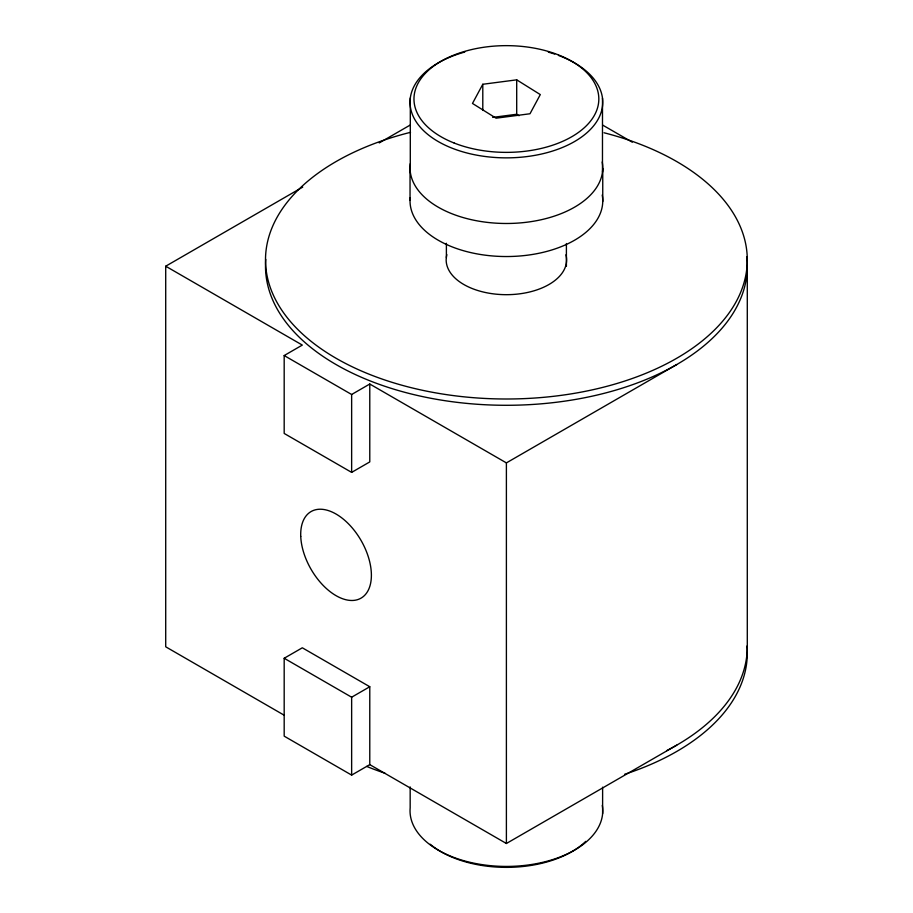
<?xml version="1.0" encoding="UTF-8"?>
<svg xmlns="http://www.w3.org/2000/svg" width="913" height="913" viewBox="0 0 913 913"><rect width="100%" height="100%" fill="white"/><g stroke="black" fill="none" stroke-linecap="round" stroke-linejoin="round"><path stroke-width="1.37" d="M482.794 84.27L472.478 103.443L496.079 118.188L529.996 113.76L540.302 94.587L516.701 79.842L482.794 84.27L482.794 110.427M283.863 715.027L165.709 646.803L165.709 266.208L302.728 187.097M379.249 142.919L410.108 125.104M284.183 355.556L351.642 394.496L369.776 384.019L369.776 461.91L351.642 472.386L284.183 433.447L284.183 355.556L302.317 345.08L165.709 266.208M369.776 384.019L506.395 462.891L676.738 364.549M369.776 764.626L351.642 775.103L284.183 736.152L284.183 658.262L302.317 647.796L369.776 686.736L369.776 764.626L506.395 843.498L676.738 745.156M284.183 658.262L351.642 697.212L369.776 686.736M492.678 117.4L516.701 114.262L519.063 115.734M602.671 125.104L632.298 142.2M747.291 266.208L747.291 646.803M602.751 168.426L602.751 201.465M602.614 787.177L602.614 813.711M602.5 98.17L602.466 172.123M566.402 243.52L566.402 266.322M516.701 79.842L516.701 114.262M506.395 462.891L506.395 843.498M446.389 243.28L446.389 257.534M410.314 97.965L410.291 171.906M410.04 167.296L410.04 200.335M410.165 786.926L410.165 807.868A96.356 55.636 0 0 0 508.541 866.414A96.356 55.636 0 0 0 602.295 805.392M351.642 394.496L351.642 472.386M351.642 697.212L351.642 775.103M746.743 256.838A240.895 139.084 0 0 1 508.609 405.281A240.895 139.084 0 0 1 265.786 259.395M747.279 645.628A240.895 139.084 0 0 1 666.73 750.612M558.425 55.396A96.356 55.636 0 0 1 576.571 140.34A96.356 55.636 0 0 1 428.608 135.067A96.356 55.636 0 0 1 464.751 52.052M548.359 52.144A96.356 55.636 0 0 1 554.727 54.095M602.215 161.966A96.356 55.636 0 0 1 507.811 223.48A96.356 55.636 0 0 1 410.314 163.598M602.215 195.005A96.356 55.636 0 0 1 508.769 256.519A96.356 55.636 0 0 1 410.188 197.744M565.957 254.795A60.224 34.774 0 0 1 506.27 294.682A60.224 34.774 0 0 1 446.856 254.659M604.052 132.773A240.895 139.084 0 0 1 695.889 345.787A240.895 139.084 0 0 1 315.681 344.886A240.895 139.084 0 0 1 410.53 132.317M585.735 841.375A92.43 53.365 0 0 1 430.206 844.217M747.028 646.53A240.895 139.084 0 0 1 624.56 774.304M385.012 773.243A240.895 139.084 0 0 1 366.706 766.418M300.742 536.41A49.987 28.862 60 0 0 355.157 600.218A49.987 28.862 60 0 0 352.247 527.931A49.987 28.862 60 0 0 300.742 536.41M454.183 143.044A92.43 53.365 0 0 0 598.551 103.101A92.43 53.365 0 0 0 466.44 50.888A92.43 53.365 0 0 0 454.183 143.044"/></g></svg>
